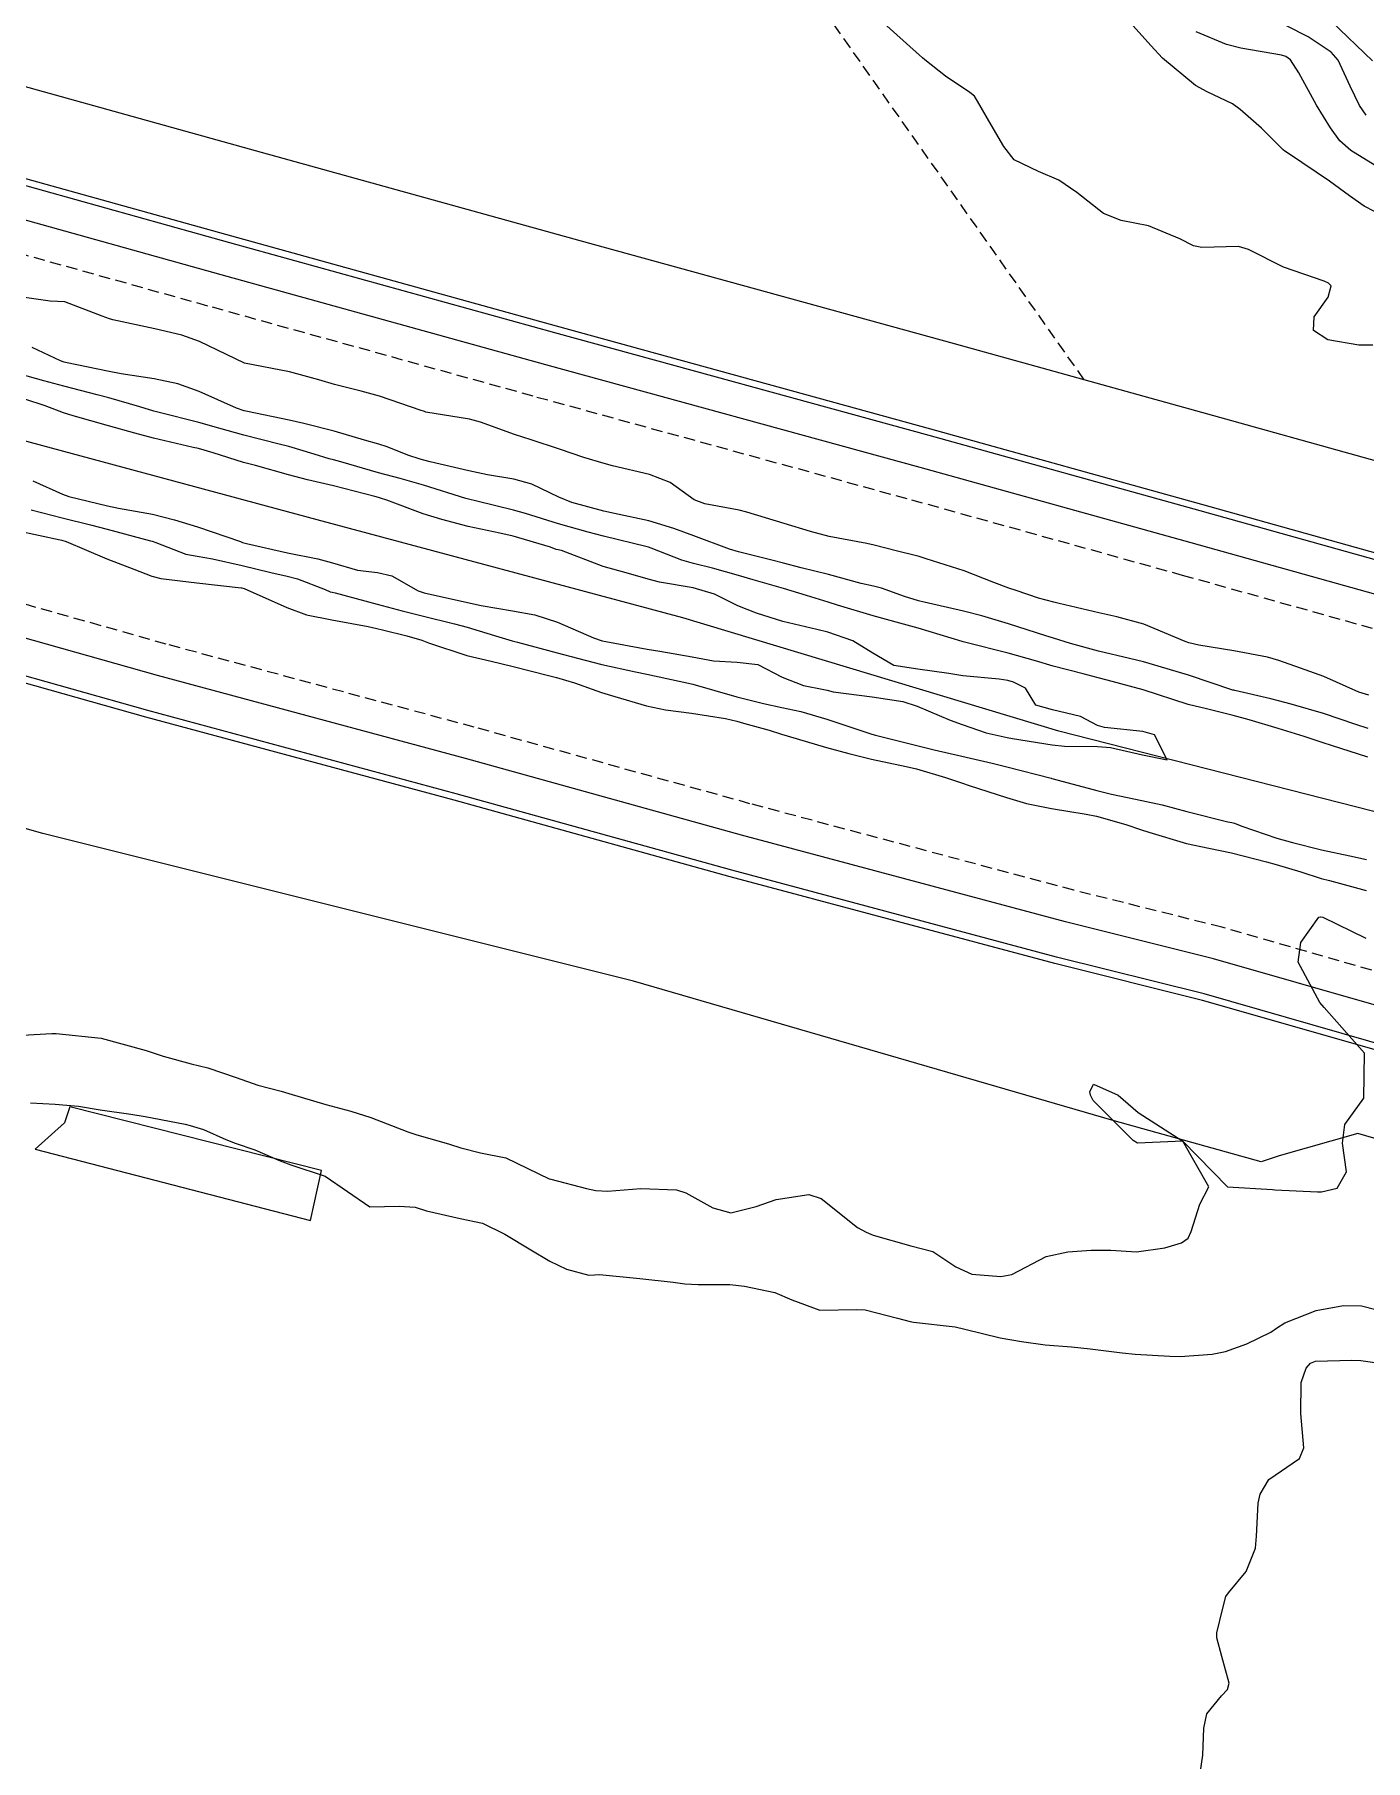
# Model space of a CAD drawing. Header units: metres. Extents: x 292545 to 299085, y 7450245 to 7463078.
# Drawn here: x 297378.6 to 297437.6, y 7452385 to 7452461.5 of the extents above; entities that cross this region are included whole.
import ezdxf

# ---------------------------------------------------------------- set-up
doc = ezdxf.new("R2010")
doc.units = ezdxf.units.M
doc.linetypes.add('DASHED', pattern=[0.75, 0.5, -0.25])
for name, color, linetype in [('Canteiro', 45, 'DASHED'), ('Ciclovia', 45, 'Continuous'), ('Curvas de Nivel 1m', 11, 'Continuous'), ('Curvas de Nivel 5m', 15, 'Continuous'), ('Edificações', 30, 'Continuous'), ('Hidrografia', 140, 'Continuous'), ('Vias Primárias', 230, 'Continuous'), ('Vias Secundárias', 230, 'DASHED')]:
    doc.layers.add(name, color=color, linetype=linetype)

msp = doc.modelspace()

# ---------------------------------------------------------------- linework, layer by layer
at = {"layer": 'Canteiro'}
for points in [[(297371.31, 7452453.637), (297386.443, 7452449.417), (297400.845, 7452445.425), (297417.444, 7452440.869), (297429.447, 7452437.533), (297440.491, 7452434.442), (297452.926, 7452431.049), (297463.675, 7452428.032), (297475.433, 7452424.759), (297488.714, 7452421.155), (297498.342, 7452418.574), (297510.25, 7452415.361), (297522.298, 7452412.199), (297532.202, 7452409.533), (297540.919, 7452407.221), (297550.874, 7452404.488), (297561.714, 7452401.435)], [(297564.342, 7452383.591), (297552.564, 7452386.999), (297540.607, 7452390.491), (297529.243, 7452393.729), (297517.137, 7452397.236), (297504.349, 7452400.861), (297493.795, 7452403.979), (297481.567, 7452407.41), (297469.149, 7452411.055), (297459.731, 7452413.702), (297449.651, 7452416.595), (297438.57, 7452419.81), (297431.209, 7452421.921), (297424.638, 7452423.562), (297410.285, 7452427.397), (297398.063, 7452430.787), (297384.406, 7452434.472), (297371.005, 7452438.251)]]:
    msp.add_lwpolyline(points, dxfattribs=at)
at = {"layer": 'Ciclovia'}
for points in [[(297562.508, 7452404.276), (297551.664, 7452407.33), (297541.688, 7452410.069), (297532.964, 7452412.383), (297523.056, 7452415.05), (297511.009, 7452418.211), (297499.108, 7452421.423), (297489.482, 7452424.003), (297476.215, 7452427.604), (297464.469, 7452430.873), (297453.713, 7452433.893), (297441.277, 7452437.285), (297430.239, 7452440.374), (297418.229, 7452443.712), (297401.629, 7452448.269), (297387.233, 7452452.259), (297372.098, 7452456.48)], [(297562.112, 7452402.86), (297551.271, 7452405.914), (297541.305, 7452408.65), (297532.584, 7452410.963), (297522.678, 7452413.63), (297510.631, 7452416.791), (297498.726, 7452420.004), (297489.1, 7452422.584), (297475.825, 7452426.187), (297464.074, 7452429.458), (297453.321, 7452432.476), (297440.886, 7452435.869), (297429.844, 7452438.959), (297417.838, 7452442.296), (297401.238, 7452446.852), (297386.839, 7452450.843), (297371.705, 7452455.063)], [(297563.945, 7452382.202), (297552.161, 7452385.611), (297540.207, 7452389.103), (297528.844, 7452392.34), (297516.739, 7452395.848), (297503.948, 7452399.473), (297493.395, 7452402.59), (297481.169, 7452406.022), (297468.75, 7452409.667), (297459.336, 7452412.312), (297449.25, 7452415.207), (297438.17, 7452418.422), (297430.835, 7452420.525), (297424.277, 7452422.163), (297409.906, 7452426.003), (297397.682, 7452429.394), (297384.022, 7452433.079), (297370.609, 7452436.861)], [(297551.71, 7452384.061), (297539.759, 7452387.551), (297528.398, 7452390.788), (297516.294, 7452394.295), (297503.499, 7452397.922), (297492.948, 7452401.038), (297480.723, 7452404.469), (297468.304, 7452408.114), (297458.895, 7452410.759), (297448.802, 7452413.655), (297437.722, 7452416.87), (297430.417, 7452418.965), (297423.873, 7452420.599), (297409.482, 7452424.444), (297397.255, 7452427.836), (297383.592, 7452431.522), (297370.167, 7452435.308)]]:
    msp.add_lwpolyline(points, dxfattribs=at)
at = {"layer": 'Curvas de Nivel 1m', "flags": 128}
for points, elevation in [([(297437.966, 7452453.654), (297437.509, 7452453.878), (297436.863, 7452454.347), (297435.982, 7452454.994), (297434.163, 7452456.216), (297434.002, 7452456.323), (297433.929, 7452456.381), (297432.964, 7452457.347), (297432.021, 7452458.171), (297431.673, 7452458.414), (297430.552, 7452458.946), (297430.031, 7452459.234), (297428.578, 7452460.445), (297428.051, 7452461.002), (297426.743, 7452462.47)], 691), ([(297437.601, 7452457.918), (297437.304, 7452458.341), (297436.889, 7452459.204), (297436.365, 7452460.355), (297436.048, 7452460.713), (297435.035, 7452461.394), (297434.065, 7452461.873)], 693), ([(297437.877, 7452460.332), (297436.069, 7452462.073)], 694), ([(297437.993, 7452455.69), (297436.927, 7452456.346), (297436.431, 7452456.778), (297436.013, 7452457.356), (297435.401, 7452458.366), (297434.62, 7452459.791), (297434.241, 7452460.378), (297434.045, 7452460.518), (297433.851, 7452460.577), (297432.05, 7452460.896), (297431.417, 7452461.045), (297430.061, 7452461.607)], 692), ([(297437.712, 7452432.211), (297437.274, 7452432.344), (297435.72, 7452433.028), (297434.687, 7452433.406), (297433.727, 7452433.743), (297433.227, 7452433.887), (297431.731, 7452434.175), (297430.178, 7452434.426), (297429.734, 7452434.525), (297429.58, 7452434.587), (297427.746, 7452435.353), (297426.546, 7452435.673), (297425.754, 7452435.855), (297423.986, 7452436.271), (297423.76, 7452436.326), (297423.071, 7452436.51), (297422.086, 7452436.845), (297421.767, 7452436.958), (297421.1, 7452437.206), (297419.775, 7452437.723), (297418.098, 7452438.249), (297417.781, 7452438.348), (297417.606, 7452438.398), (297416.823, 7452438.584), (297415.787, 7452438.856), (297415.466, 7452438.924), (297413.792, 7452439.244), (297412.962, 7452439.462), (297411.801, 7452439.814), (297410.153, 7452440.32), (297409.809, 7452440.405), (297408.279, 7452440.685), (297407.815, 7452440.871), (297406.751, 7452441.635), (297405.826, 7452441.989), (297404.185, 7452442.38), (297403.83, 7452442.477), (297402.923, 7452442.749), (297401.836, 7452443.109), (297400.586, 7452443.524), (297399.843, 7452443.769), (297398.342, 7452444.311), (297397.849, 7452444.446), (297395.921, 7452444.76), (297395.852, 7452444.784), (297395.817, 7452444.795), (297395.711, 7452444.832), (297393.862, 7452445.463), (297393.046, 7452445.687), (297391.874, 7452445.972), (297391.168, 7452446.183), (297389.879, 7452446.545), (297387.883, 7452446.93), (297385.892, 7452447.88), (297385.095, 7452448.162), (297383.898, 7452448.442), (297382.049, 7452448.851), (297381.902, 7452448.89), (297381.573, 7452449.003), (297379.912, 7452449.644), (297379.267, 7452449.675), (297377.915, 7452449.868)], 689), ([(297437.697, 7452430.725), (297437.144, 7452430.9), (297435.703, 7452431.395), (297434.278, 7452431.804), (297433.709, 7452431.962), (297433.376, 7452432.052), (297431.777, 7452432.409), (297431.728, 7452432.425), (297431.713, 7452432.426), (297431.688, 7452432.436), (297429.72, 7452433.101), (297428.782, 7452433.38), (297427.725, 7452433.679), (297427.105, 7452433.837), (297425.73, 7452434.156), (297424.497, 7452434.492), (297423.736, 7452434.736), (297423.402, 7452434.841), (297421.746, 7452435.372), (297420.566, 7452435.727), (297419.754, 7452435.931), (297418.001, 7452436.326), (297417.76, 7452436.385), (297417.135, 7452436.579), (297416.119, 7452436.947), (297415.767, 7452437.037), (297415.214, 7452437.16), (297413.772, 7452437.563), (297412.551, 7452437.856), (297411.777, 7452438.052), (297411.309, 7452438.177), (297409.782, 7452438.554), (297409.384, 7452438.674), (297407.792, 7452439.268), (297406.906, 7452439.594), (297405.801, 7452439.937), (297404.279, 7452440.262), (297403.807, 7452440.364), (297402.383, 7452440.754), (297401.815, 7452440.986), (297400.61, 7452441.567), (297399.823, 7452441.782), (297398.653, 7452441.973), (297397.826, 7452442.147), (297396.103, 7452442.554), (297395.831, 7452442.628), (297395.672, 7452442.673), (297395.125, 7452442.841), (297394.205, 7452443.223), (297393.838, 7452443.335), (297393.204, 7452443.505), (297391.848, 7452443.915), (297390.507, 7452444.247), (297389.855, 7452444.391), (297388.013, 7452444.776), (297387.861, 7452444.812), (297387.522, 7452444.933), (297385.87, 7452445.672), (297384.921, 7452446.012), (297383.875, 7452446.234), (297382.414, 7452446.458), (297381.879, 7452446.562), (297379.948, 7452446.953), (297379.882, 7452446.968), (297379.841, 7452446.979), (297379.716, 7452447.023), (297378.473, 7452447.625)], 688), ([(297437.68, 7452429.462), (297436.063, 7452429.98), (297435.689, 7452430.1), (297434.848, 7452430.368), (297433.696, 7452430.734), (297432.413, 7452431.112), (297431.702, 7452431.306), (297430.53, 7452431.596), (297429.707, 7452431.8), (297427.713, 7452432.45), (297426.119, 7452432.876), (297425.718, 7452432.979), (297425.06, 7452433.146), (297423.723, 7452433.498), (297422.936, 7452433.722), (297421.728, 7452434.071), (297419.852, 7452434.549), (297419.733, 7452434.575), (297419.695, 7452434.589), (297417.742, 7452435.179), (297416.927, 7452435.401), (297415.75, 7452435.722), (297414.17, 7452436.203), (297413.759, 7452436.334), (297412.796, 7452436.63), (297411.766, 7452436.94), (297410.431, 7452437.322), (297409.771, 7452437.506), (297408.624, 7452437.832), (297407.776, 7452438.048), (297407.266, 7452438.186), (297405.905, 7452438.718), (297405.784, 7452438.765), (297405.722, 7452438.782), (297403.791, 7452439.252), (297403.11, 7452439.43), (297401.799, 7452439.806), (297400.331, 7452440.256), (297399.807, 7452440.404), (297398.178, 7452440.806), (297397.814, 7452440.896), (297397.694, 7452440.932), (297395.82, 7452441.514), (297394.783, 7452441.806), (297393.825, 7452442.066), (297392.152, 7452442.555), (297391.831, 7452442.641), (297391.638, 7452442.69), (297390.975, 7452442.893), (297389.838, 7452443.231), (297389.412, 7452443.341), (297387.845, 7452443.738), (297386.747, 7452444.044), (297385.853, 7452444.288), (297384.104, 7452444.731), (297383.86, 7452444.794), (297383.233, 7452444.986), (297381.867, 7452445.392), (297381.351, 7452445.523), (297379.872, 7452445.905), (297378.988, 7452446.148), (297377.877, 7452446.454)], 687), ([(297378.493, 7452441.713), (297379.814, 7452441.119), (297380.095, 7452441.017), (297381.807, 7452440.597), (297382.3, 7452440.501), (297383.802, 7452440.225), (297384.783, 7452439.98), (297385.794, 7452439.676), (297387.701, 7452439.014), (297387.784, 7452438.982), (297387.963, 7452438.928), (297389.779, 7452438.515), (297391.132, 7452438.246), (297391.775, 7452438.07), (297392.887, 7452437.754), (297393.771, 7452437.638), (297394.416, 7452437.497), (297395.581, 7452436.833), (297395.713, 7452436.781), (297395.762, 7452436.769), (297395.841, 7452436.75), (297397.758, 7452436.322), (297398.377, 7452436.183), (297399.755, 7452435.953), (297400.75, 7452435.772), (297401.75, 7452435.436), (297403.35, 7452434.744), (297403.741, 7452434.616), (297403.898, 7452434.581), (297405.736, 7452434.25), (297406.286, 7452434.16), (297407.731, 7452433.909), (297408.673, 7452433.736), (297409.723, 7452433.676), (297410.629, 7452433.563), (297411.717, 7452433), (297412.653, 7452432.631), (297413.554, 7452432.465), (297413.711, 7452432.43), (297413.967, 7452432.361), (297415.708, 7452432.132), (297417.06, 7452431.933), (297417.704, 7452431.718), (297419.161, 7452431.093), (297419.696, 7452430.906), (297420.753, 7452430.539), (297421.69, 7452430.327), (297421.926, 7452430.289), (297423.686, 7452430.009), (297424.23, 7452429.949), (297425.685, 7452429.929), (297426.268, 7452429.89), (297427.679, 7452429.56), (297428.773, 7452429.342), (297428.222, 7452430.445), (297427.694, 7452430.591), (297425.997, 7452430.776), (297425.697, 7452430.865), (297424.931, 7452431.257), (297423.703, 7452431.556), (297422.962, 7452431.768), (297422.504, 7452432.518), (297421.972, 7452432.783), (297421.716, 7452432.857), (297421.328, 7452432.923), (297419.718, 7452433.07), (297419.104, 7452433.171), (297417.721, 7452433.355), (297416.662, 7452433.526), (297415.728, 7452434.069), (297414.844, 7452434.609), (297413.739, 7452434.996), (297413.253, 7452435.112), (297411.745, 7452435.476), (297410.569, 7452435.839), (297409.755, 7452436.162), (297408.718, 7452436.68), (297407.766, 7452436.968), (297406.276, 7452437.221), (297405.769, 7452437.345), (297404.897, 7452437.603), (297403.775, 7452437.914), (297401.926, 7452438.614), (297401.782, 7452438.649), (297401.69, 7452438.669), (297401.442, 7452438.765), (297399.79, 7452439.254), (297399.204, 7452439.383), (297397.796, 7452439.688), (297396.624, 7452439.998), (297395.804, 7452440.247), (297394.189, 7452440.854), (297393.901, 7452440.946), (297393.814, 7452440.97), (297393.662, 7452441.014), (297391.819, 7452441.493), (297390.677, 7452441.752), (297389.824, 7452441.974), (297388.369, 7452442.383), (297387.829, 7452442.527), (297386.487, 7452442.943), (297385.836, 7452443.135), (297385.602, 7452443.188), (297383.842, 7452443.605), (297383.017, 7452443.817), (297381.85, 7452444.144), (297380.279, 7452444.594), (297379.858, 7452444.724), (297379.043, 7452445.032), (297378.146, 7452445.326)], 686), ([(297378.424, 7452440.42), (297379.799, 7452440.071), (297381.046, 7452439.755), (297381.791, 7452439.563), (297383.709, 7452439.056), (297383.784, 7452439.037), (297383.945, 7452438.978), (297385.283, 7452438.463), (297385.777, 7452438.364), (297386.463, 7452438.256), (297387.773, 7452437.958), (297389.046, 7452437.641), (297389.769, 7452437.479), (297390.226, 7452437.362), (297391.455, 7452436.885), (297391.672, 7452436.792), (297391.762, 7452436.77), (297391.9, 7452436.74), (297393.757, 7452436.245), (297394.864, 7452435.953), (297395.752, 7452435.731), (297397.195, 7452435.369), (297397.747, 7452435.22), (297399.157, 7452434.796), (297399.74, 7452434.615), (297399.975, 7452434.551), (297401.733, 7452434.087), (297402.634, 7452433.846), (297403.725, 7452433.564), (297405.208, 7452433.238), (297405.719, 7452433.133), (297407.7, 7452432.704), (297407.749, 7452432.69), (297409.708, 7452432.137), (297410.884, 7452431.832), (297411.703, 7452431.655), (297412.542, 7452431.478), (297413.698, 7452431.149), (297415.296, 7452430.604), (297415.691, 7452430.482), (297415.85, 7452430.438), (297417.684, 7452429.973), (297418.458, 7452429.785), (297419.677, 7452429.498), (297421.015, 7452429.194), (297421.67, 7452429.035), (297423.641, 7452428.522), (297423.663, 7452428.514), (297423.724, 7452428.499), (297425.658, 7452427.98), (297426.31, 7452427.82), (297427.654, 7452427.544), (297428.553, 7452427.348), (297429.649, 7452427.056), (297431.471, 7452426.586), (297431.644, 7452426.559), (297431.766, 7452426.53), (297432.085, 7452426.403), (297433.635, 7452425.874), (297434.329, 7452425.677), (297435.628, 7452425.353), (297436.883, 7452425.089), (297437.622, 7452424.923)], 687), ([(297377.79, 7452439.504), (297379.708, 7452439.098), (297379.784, 7452439.08), (297379.972, 7452439.018), (297381.775, 7452438.248), (297382.968, 7452437.791), (297383.768, 7452437.482), (297384.167, 7452437.374), (297385.765, 7452437.191), (297387.727, 7452436.967), (297387.763, 7452436.96), (297387.862, 7452436.929), (297389.755, 7452436.097), (297390.63, 7452435.775), (297391.75, 7452435.546), (297393.355, 7452435.256), (297393.746, 7452435.164), (297393.99, 7452435.1), (297395.072, 7452434.84), (297395.74, 7452434.64), (297396.034, 7452434.532), (297397.73, 7452433.966), (297398.813, 7452433.712), (297399.724, 7452433.498), (297401.416, 7452433.066), (297401.716, 7452432.99), (297402.503, 7452432.752), (297403.709, 7452432.323), (297404.298, 7452432.143), (297405.703, 7452431.733), (297406.547, 7452431.553), (297407.7, 7452431.41), (297409.206, 7452431.167), (297409.697, 7452431.05), (297409.999, 7452430.968), (297411.135, 7452430.656), (297411.69, 7452430.481), (297411.93, 7452430.406), (297413.682, 7452429.892), (297414.666, 7452429.623), (297415.675, 7452429.376), (297417.209, 7452429.038), (297417.668, 7452428.935), (297418.96, 7452428.557), (297419.661, 7452428.321), (297419.999, 7452428.207), (297421.654, 7452427.675), (297422.545, 7452427.41), (297423.65, 7452427.177), (297425.194, 7452426.938), (297425.647, 7452426.843), (297426.944, 7452426.467), (297427.64, 7452426.237), (297427.966, 7452426.127), (297429.631, 7452425.634), (297430.622, 7452425.426), (297431.625, 7452425.217), (297433.19, 7452424.816), (297433.618, 7452424.695), (297434.712, 7452424.369), (297435.61, 7452424.087), (297435.977, 7452423.989), (297437.605, 7452423.554)], 688), ([(297377.524, 7452417.107), (297379.344, 7452417.214), (297379.526, 7452417.209), (297381.523, 7452417), (297383.518, 7452416.455), (297384.278, 7452416.21), (297385.512, 7452415.871), (297386.255, 7452415.693), (297387.506, 7452415.257), (297388.477, 7452414.92), (297389.499, 7452414.647), (297389.851, 7452414.552), (297391.491, 7452414.066), (297392.586, 7452413.77), (297393.482, 7452413.491), (297395.123, 7452412.844), (297395.472, 7452412.731), (297396.96, 7452412.31), (297397.466, 7452412.133), (297398.343, 7452411.923), (297399.462, 7452411.691), (297401.385, 7452410.771), (297401.453, 7452410.746), (297403.035, 7452410.333), (297403.448, 7452410.243), (297403.969, 7452410.214), (297405.449, 7452410.332), (297407.029, 7452410.277), (297407.447, 7452410.143), (297408.645, 7452409.474), (297409.439, 7452409.257), (297410.564, 7452409.536), (297411.445, 7452409.843), (297412.891, 7452410.072), (297413.446, 7452409.893), (297415.056, 7452408.604), (297415.43, 7452408.404), (297415.752, 7452408.273), (297417.415, 7452407.789), (297418.389, 7452407.542), (297419.406, 7452406.867), (297420.128, 7452406.543), (297421.402, 7452406.434), (297421.893, 7452406.523), (297423.411, 7452407.322), (297424.378, 7452407.526), (297425.414, 7452407.609), (297426.285, 7452407.601), (297427.414, 7452407.529), (297428.675, 7452407.701), (297429.418, 7452407.925), (297429.718, 7452408.129), (297429.848, 7452408.426), (297430.223, 7452409.641), (297430.624, 7452410.418), (297429.473, 7452412.43), (297427.472, 7452412.348), (297427.267, 7452412.462), (297425.499, 7452414.241), (297425.379, 7452414.481), (297425.358, 7452414.628), (297425.508, 7452414.959), (297426.615, 7452414.469), (297427.492, 7452413.709), (297429.473, 7452412.43), (297431.453, 7452410.41), (297433.451, 7452410.287), (297433.559, 7452410.281), (297435.45, 7452410.188), (297435.614, 7452410.195), (297436.313, 7452410.351), (297436.726, 7452411.082), (297436.547, 7452412.349), (297436.652, 7452413.182), (297437.503, 7452414.34), (297437.523, 7452416.34), (297435.733, 7452418.358), (297435.546, 7452418.587), (297434.584, 7452420.37), (297434.712, 7452421.238), (297435.508, 7452422.361), (297435.571, 7452422.382), (297435.593, 7452422.381), (297435.683, 7452422.359), (297437.584, 7452421.436)], 689), ([(297430.241, 7452384.419), (297430.355, 7452385.214), (297430.405, 7452386.418), (297430.534, 7452387.055), (297431.185, 7452387.854), (297431.461, 7452388.135), (297431.529, 7452388.407), (297431.205, 7452389.589), (297430.985, 7452390.412), (297430.981, 7452390.646), (297431.226, 7452391.669), (297431.386, 7452392.254), (297431.496, 7452392.407), (297432.285, 7452393.362), (297432.692, 7452394.396), (297432.744, 7452394.919), (297432.812, 7452396.395), (297432.896, 7452396.787), (297433.293, 7452397.431), (297434.644, 7452398.37), (297434.837, 7452398.84), (297434.699, 7452400.37), (297434.715, 7452401.738), (297434.947, 7452402.366), (297435.13, 7452402.59), (297435.358, 7452402.684), (297436.969, 7452402.734), (297437.359, 7452402.717), (297439.219, 7452402.448)], 691)]:
    msp.add_lwpolyline(points, dxfattribs=dict(at, elevation=elevation))
at = {"layer": 'Curvas de Nivel 5m', "elevation": 690, "flags": 128}
for points in [[(297437.897, 7452447.73), (297437.278, 7452447.72), (297435.899, 7452447.965), (297435.261, 7452448.366), (297435.29, 7452448.985), (297435.918, 7452449.845), (297436.048, 7452450.358), (297435.925, 7452450.477), (297435.732, 7452450.555), (297433.935, 7452451.186), (297432.392, 7452451.958), (297431.948, 7452452.097), (297430.316, 7452452.058), (297429.948, 7452452.132), (297429.347, 7452452.436), (297427.959, 7452453.011), (297426.743, 7452453.25), (297425.964, 7452453.558), (297424.778, 7452454.492), (297423.981, 7452455.031), (297423.075, 7452455.42), (297421.994, 7452455.936), (297421.541, 7452456.527), (297420.971, 7452457.495), (297420.366, 7452458.545), (297420.244, 7452458.766), (297420.027, 7452458.926), (297418.952, 7452459.642), (297418.041, 7452460.368), (297417.93, 7452460.459), (297417.795, 7452460.574), (297416.066, 7452462.126)], [(297378.396, 7452414.134), (297379.489, 7452414.069), (297380.516, 7452413.986), (297381.485, 7452413.827), (297382.843, 7452413.626), (297383.481, 7452413.533), (297385.246, 7452413.193), (297385.476, 7452413.136), (297386.065, 7452412.951), (297387.046, 7452412.514), (297387.467, 7452412.351), (297388.339, 7452412.046), (297389.459, 7452411.563), (297389.936, 7452411.381), (297391.453, 7452410.88), (297393.44, 7452409.532), (297394.734, 7452409.553), (297395.44, 7452409.512), (297395.949, 7452409.344), (297397.435, 7452409.011), (297398.43, 7452408.8), (297399.426, 7452408.313), (297400.578, 7452407.615), (297401.408, 7452407.123), (297402.151, 7452406.759), (297403.145, 7452406.489), (297403.401, 7452406.514), (297403.611, 7452406.528), (297405.399, 7452406.354), (297406.878, 7452406.178), (297407.397, 7452406.112), (297407.992, 7452406.089), (297409.397, 7452406.076), (297410.046, 7452406.014), (297411.394, 7452405.729), (297412.149, 7452405.397), (297413.386, 7452404.95), (297415.02, 7452404.971), (297415.386, 7452404.952), (297416.829, 7452404.586), (297417.381, 7452404.442), (297417.541, 7452404.417), (297419.378, 7452404.201), (297419.815, 7452404.107), (297421.371, 7452403.724), (297422.33, 7452403.554), (297423.367, 7452403.413), (297424.539, 7452403.314), (297425.364, 7452403.234), (297426.78, 7452403.047), (297427.361, 7452402.993), (297428.896, 7452402.901), (297429.36, 7452402.895), (297430.78, 7452402.997), (297431.363, 7452403.114), (297432.316, 7452403.454), (297433.377, 7452403.976), (297433.62, 7452404.146), (297434.003, 7452404.381), (297435.389, 7452404.922), (297436.595, 7452405.144), (297437.391, 7452405.14), (297438.026, 7452404.967)]]:
    msp.add_lwpolyline(points, dxfattribs=at)
at = {"layer": 'Edificações'}
msp.add_lwpolyline([(297390.803, 7452408.914), (297391.289, 7452411.131), (297380.135, 7452413.957), (297379.894, 7452413.254), (297378.596, 7452412.078)], close=True, dxfattribs=at)
at = {"layer": 'Hidrografia'}
msp.add_lwpolyline([(297566.566, 7452391.545), (297548.063, 7452397.075), (297532.362, 7452401.374), (297514.099, 7452406.637), (297497.009, 7452410.88), (297480.718, 7452415.766), (297461.656, 7452420.814), (297443.74, 7452425.567), (297423.98, 7452430.611), (297407.317, 7452435.634), (297391.107, 7452439.984), (297376.127, 7452444.016), (297360.132, 7452448.582), (297342.964, 7452453.305), (297330.894, 7452456.832), (297323.175, 7452461.774), (297316.418, 7452468.127), (297312.668, 7452477.322), (297310.831, 7452488.807), (297307.714, 7452506.358), (297303.442, 7452524.507), (297300.367, 7452542.661), (297294.944, 7452558.082), (297288.58, 7452571.667)], dxfattribs=at)
at = {"layer": 'Vias Primárias'}
msp.add_lwpolyline([(297464.898, 7452404.709), (297437.231, 7452412.77), (297433.748, 7452411.78), (297432.947, 7452411.523), (297426.426, 7452413.337), (297405.125, 7452419.526), (297378.934, 7452426.081), (297360.132, 7452431.444), (297338.13, 7452437.739), (297334.353, 7452439.254), (297319.812, 7452443.75, -0.15072), (297306.572, 7452452.789, -0.022151), (297298.688, 7452463.641), (297297.199, 7452467.337), (297294.518, 7452480.763), (297291.806, 7452495.812), (297289.352, 7452508.83)], format="xyb", dxfattribs=at)
for points in [[(297552.798, 7452411.405), (297542.79, 7452414.152), (297534.055, 7452416.468), (297524.142, 7452419.137), (297512.097, 7452422.298), (297500.206, 7452425.507), (297490.584, 7452428.087), (297477.336, 7452431.682), (297465.608, 7452434.946), (297454.841, 7452437.969), (297442.404, 7452441.362), (297431.375, 7452444.448), (297419.355, 7452447.789), (297402.754, 7452452.346), (297388.366, 7452456.334), (297373.227, 7452460.555)], [(297562.589, 7452404.565), (297551.745, 7452407.619), (297541.766, 7452410.359), (297533.041, 7452412.672), (297523.133, 7452415.34), (297511.086, 7452418.501), (297499.186, 7452421.713), (297489.56, 7452424.293), (297476.294, 7452427.893), (297464.55, 7452431.162), (297453.793, 7452434.182), (297441.357, 7452437.574), (297430.32, 7452440.663), (297418.309, 7452444.002), (297401.709, 7452448.558), (297387.313, 7452452.548), (297372.178, 7452456.769)], [(297551.626, 7452383.772), (297539.676, 7452387.263), (297528.315, 7452390.5), (297516.211, 7452394.007), (297503.415, 7452397.634), (297492.865, 7452400.75), (297480.64, 7452404.181), (297468.221, 7452407.826), (297458.813, 7452410.47), (297448.719, 7452413.367), (297437.639, 7452416.582), (297430.339, 7452418.675), (297423.798, 7452420.308), (297409.403, 7452424.155), (297397.176, 7452427.546), (297383.512, 7452431.233), (297370.084, 7452435.019)]]:
    msp.add_lwpolyline(points, dxfattribs=at)
at = {"layer": 'Vias Secundárias'}
msp.add_lwpolyline([(297425.103, 7452446.191), (297413.431, 7452462.756), (297393.283, 7452479.104), (297364.858, 7452501.764), (297358.204, 7452518.136), (297346.17, 7452536.848), (297337.487, 7452547.222), (297323.124, 7452555.489), (297310.342, 7452560.747)], dxfattribs=at)

doc.saveas('drawing.dxf')
